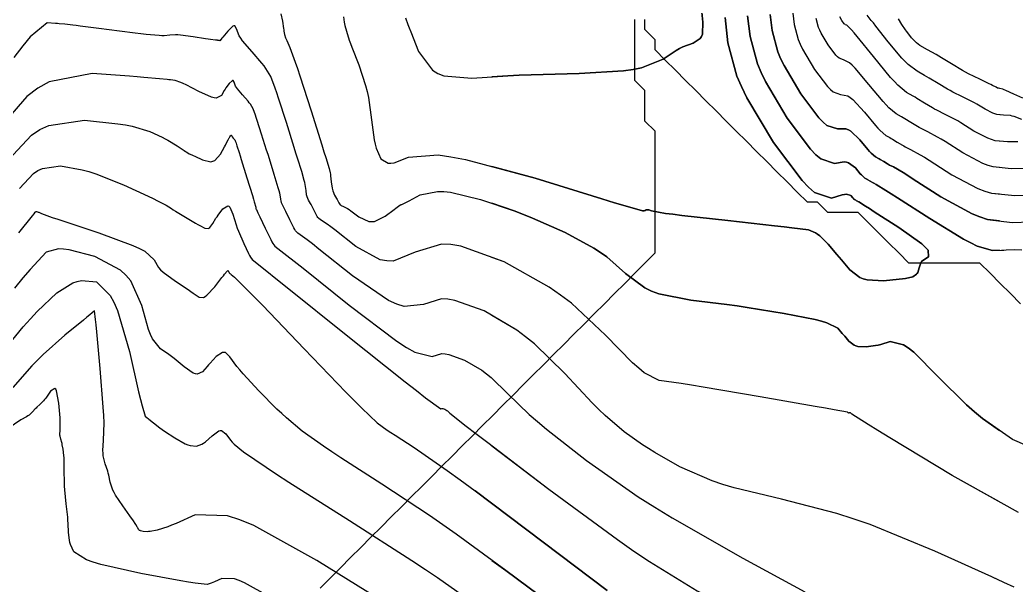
# Model space of a CAD drawing. Header units: metres. Extents: x 837475 to 838479, y 1189012 to 1191015.
# Drawn here: x 837778.4 to 837876.6, y 1190263.4 to 1190319 of the extents above; entities that cross this region are included whole.
import ezdxf

# ---------------------------------------------------------------- set-up
doc = ezdxf.new("R2010")
doc.units = ezdxf.units.M
doc.header["$LTSCALE"] = 0.3
for name, color, linetype in [('COTAS 10', 1, 'Continuous'), ('COTAS INT', 252, 'Continuous'), ('DRENAJE', 5, 'Continuous')]:
    doc.layers.add(name, color=color, linetype=linetype)

msp = doc.modelspace()

# ---------------------------------------------------------------- linework, layer by layer
at = {"layer": 'COTAS 10'}
for points, elevation in [([(837804.129, 1190319.615), (837804.309, 1190318.866), (837804.395, 1190318.164), (837804.416, 1190318.013), (837804.436, 1190317.881), (837804.497, 1190317.564), (837804.609, 1190317.251), (837804.661, 1190317.122), (837804.722, 1190316.974), (837805.016, 1190316.288), (837805.552, 1190314.84), (837805.765, 1190314.213), (837806.005, 1190313.487), (837807.108, 1190310.045), (837808.164, 1190306.69), (837808.375, 1190306.019), (837808.551, 1190305.459), (837808.893, 1190304.367), (837808.994, 1190303.944), (837809.017, 1190303.806), (837809.038, 1190303.659), (837809.098, 1190303.053), (837809.178, 1190302.448), (837809.213, 1190302.301), (837809.252, 1190302.164), (837809.437, 1190301.745), (837809.633, 1190301.411), (837809.68, 1190301.327), (837809.724, 1190301.247), (837809.854, 1190300.991), (837809.991, 1190300.794), (837810.038, 1190300.752), (837810.09, 1190300.716), (837810.312, 1190300.629), (837810.696, 1190300.44), (837810.85, 1190300.339), (837811.025, 1190300.217), (837811.83, 1190299.601), (837812.797, 1190299.154), (837813.075, 1190299.138), (837813.357, 1190299.169), (837814.41, 1190299.673), (837815.291, 1190300.332), (837815.464, 1190300.461), (837815.606, 1190300.568), (837815.864, 1190300.759), (837815.929, 1190300.796), (837815.949, 1190300.805), (837815.971, 1190300.814), (837816.057, 1190300.842), (837816.389, 1190300.999), (837816.565, 1190301.089), (837816.778, 1190301.198), (837817.85, 1190301.763), (837819.562, 1190302.119), (837820.177, 1190302.098), (837820.854, 1190302.025), (837823.81, 1190301.326), (837827.128, 1190300.196), (837828.033, 1190299.851), (837828.931, 1190299.492), (837832.126, 1190298.078), (837834.959, 1190296.541), (837835.629, 1190296.104), (837836.25, 1190295.662), (837838.078, 1190294.025), (837839.98, 1190292.607), (837840.647, 1190292.303), (837841.374, 1190292.039), (837844.509, 1190291.403), (837848.07, 1190290.97), (837849.067, 1190290.833), (837850.068, 1190290.688), (837853.723, 1190290.101), (837856.774, 1190289.491), (837857.394, 1190289.33), (837857.918, 1190289.174), (837858.999, 1190288.64), (837859.438, 1190288.134), (837859.557, 1190287.994), (837859.674, 1190287.855), (837860.085, 1190287.354), (837860.591, 1190286.967), (837860.767, 1190286.899), (837860.959, 1190286.848), (837861.783, 1190286.808), (837862.711, 1190286.934), (837862.968, 1190286.987), (837863.226, 1190287.049), (837864.159, 1190287.342), (837865.449, 1190287.024), (837865.931, 1190286.701), (837866.468, 1190286.276), (837868.86, 1190283.892), (837871.654, 1190281.088), (837872.444, 1190280.398), (837873.242, 1190279.746), (837874.923, 1190278.577)], 1660), ([(837874.923, 1190296.318), (837874.215, 1190296.282), (837872.709, 1190296.737), (837872.086, 1190297.041), (837871.373, 1190297.422), (837868.052, 1190299.442), (837864.865, 1190301.492), (837864.237, 1190301.893), (837863.719, 1190302.221), (837862.763, 1190302.803), (837862.529, 1190302.919), (837862.465, 1190302.953), (837862.401, 1190302.989), (837862.175, 1190303.125), (837861.961, 1190303.257), (837861.905, 1190303.29), (837861.851, 1190303.321), (837861.666, 1190303.422), (837861.415, 1190303.634), (837861.318, 1190303.735), (837861.21, 1190303.856), (837860.721, 1190304.446), (837860.062, 1190304.942), (837859.847, 1190305.003), (837859.616, 1190305.032), (837858.665, 1190304.859), (837857.315, 1190305.309), (837856.834, 1190305.73), (837856.306, 1190306.28), (837854.01, 1190309.334), (837851.866, 1190312.932), (837851.434, 1190313.824), (837851.072, 1190314.671), (837850.346, 1190317.356), (837850.113, 1190319.392)], 1660), ([(837850.113, 1190319.392), (837850.346, 1190317.356), (837851.072, 1190314.671), (837851.434, 1190313.824), (837851.866, 1190312.932), (837854.01, 1190309.334), (837856.306, 1190306.28), (837856.834, 1190305.73), (837857.315, 1190305.309), (837858.665, 1190304.859), (837859.616, 1190305.032), (837859.847, 1190305.003), (837860.062, 1190304.942), (837860.721, 1190304.446), (837861.21, 1190303.856), (837861.318, 1190303.735), (837861.415, 1190303.634), (837861.666, 1190303.422), (837861.851, 1190303.321), (837861.905, 1190303.29), (837861.961, 1190303.257), (837862.175, 1190303.125), (837862.401, 1190302.989), (837862.465, 1190302.953), (837862.529, 1190302.919), (837862.763, 1190302.803), (837863.719, 1190302.221), (837864.237, 1190301.893), (837864.865, 1190301.492), (837868.052, 1190299.442), (837871.373, 1190297.422), (837872.086, 1190297.041), (837872.709, 1190296.737), (837874.215, 1190296.282), (837875.109, 1190296.328), (837875.346, 1190296.339), (837875.579, 1190296.35), (837876.383, 1190296.386), (837877.107, 1190296.351)], 1660), ([(837877.119, 1190309.209), (837876.377, 1190309.488), (837876.18, 1190309.538), (837875.986, 1190309.576), (837875.316, 1190309.618), (837874.642, 1190309.689), (837874.447, 1190309.746), (837874.248, 1190309.819), (837873.495, 1190310.217), (837872.679, 1190310.709), (837872.44, 1190310.841), (837872.196, 1190310.971), (837871.265, 1190311.428), (837870.309, 1190311.9), (837870.048, 1190312.04), (837869.789, 1190312.184), (837868.868, 1190312.739), (837867.996, 1190313.278), (837867.768, 1190313.413), (837867.546, 1190313.541), (837866.794, 1190313.95), (837865.926, 1190314.616), (837865.632, 1190314.905), (837865.314, 1190315.24), (837863.969, 1190316.83), (837862.738, 1190318.385), (837862.493, 1190318.698), (837862.288, 1190318.96), (837861.893, 1190319.48)], 1670), ([(837874.923, 1190309.659), (837874.642, 1190309.689), (837874.447, 1190309.746), (837874.248, 1190309.819), (837873.495, 1190310.217), (837872.679, 1190310.709), (837872.44, 1190310.841), (837872.196, 1190310.971), (837871.265, 1190311.428), (837870.309, 1190311.9), (837870.048, 1190312.04), (837869.789, 1190312.184), (837868.868, 1190312.739), (837867.996, 1190313.278), (837867.768, 1190313.413), (837867.546, 1190313.541), (837866.794, 1190313.95), (837865.926, 1190314.616), (837865.632, 1190314.905), (837865.314, 1190315.24), (837863.969, 1190316.83), (837862.738, 1190318.385), (837862.493, 1190318.698), (837862.288, 1190318.96), (837861.893, 1190319.48)], 1670), ([(837879.319, 1190276.35), (837876.183, 1190277.701), (837873.242, 1190279.746), (837872.444, 1190280.398), (837871.654, 1190281.088), (837868.86, 1190283.892), (837866.468, 1190286.276), (837865.931, 1190286.701), (837865.449, 1190287.024), (837864.159, 1190287.342), (837863.226, 1190287.049), (837862.968, 1190286.987), (837862.711, 1190286.934), (837861.783, 1190286.808), (837860.959, 1190286.848), (837860.767, 1190286.899), (837860.591, 1190286.967), (837860.085, 1190287.354), (837859.674, 1190287.855), (837859.557, 1190287.994), (837859.438, 1190288.134), (837858.999, 1190288.64), (837857.918, 1190289.174), (837857.394, 1190289.33), (837856.774, 1190289.491), (837853.723, 1190290.101), (837850.068, 1190290.688), (837849.067, 1190290.833), (837848.07, 1190290.97), (837844.509, 1190291.403), (837841.374, 1190292.039), (837840.647, 1190292.303), (837839.98, 1190292.607), (837838.078, 1190294.025), (837836.25, 1190295.662), (837835.629, 1190296.104), (837834.959, 1190296.541), (837832.126, 1190298.078), (837828.931, 1190299.492), (837828.033, 1190299.851), (837827.128, 1190300.196), (837824.923, 1190300.947)], 1660), ([(837778.326, 1190298.043), (837779.666, 1190299.713), (837779.825, 1190299.904), (837779.858, 1190299.946), (837779.887, 1190299.982), (837779.953, 1190300.07), (837779.994, 1190300.113), (837780.006, 1190300.121), (837780.019, 1190300.127), (837780.071, 1190300.135), (837780.18, 1190300.102), (837780.229, 1190300.083), (837780.286, 1190300.06), (837780.561, 1190299.94), (837781.628, 1190299.557), (837782.185, 1190299.367), (837782.855, 1190299.142), (837786.218, 1190298.027), (837789.55, 1190296.802), (837790.199, 1190296.506), (837790.73, 1190296.23), (837791.664, 1190295.392), (837792.083, 1190294.633), (837792.29, 1190294.407), (837792.537, 1190294.174), (837793.757, 1190293.273), (837795.012, 1190292.455), (837795.281, 1190292.274), (837795.516, 1190292.112), (837796.08, 1190291.691), (837796.526, 1190291.671), (837796.685, 1190291.761), (837796.861, 1190291.894), (837797.626, 1190292.721), (837798.34, 1190293.625), (837798.484, 1190293.806), (837798.603, 1190293.956), (837798.837, 1190294.249), (837798.903, 1190294.316), (837798.917, 1190294.325), (837798.928, 1190294.329), (837798.953, 1190294.309), (837798.969, 1190294.258), (837798.974, 1190294.243), (837798.98, 1190294.228), (837799.004, 1190294.171), (837799.027, 1190294.124), (837799.031, 1190294.115), (837799.035, 1190294.107), (837799.043, 1190294.095), (837799.125, 1190294.031), (837799.175, 1190293.99), (837799.238, 1190293.94), (837799.567, 1190293.677), (837800.866, 1190292.397), (837801.541, 1190291.706), (837802.353, 1190290.869), (837806.423, 1190286.63), (837810.548, 1190282.35), (837811.394, 1190281.487), (837812.112, 1190280.764), (837813.637, 1190279.318), (837814.612, 1190278.622), (837814.983, 1190278.373), (837815.397, 1190278.098), (837817.259, 1190276.902), (837820.516, 1190274.647), (837821.81, 1190273.706), (837823.275, 1190272.627), (837829.982, 1190267.584), (837836.27, 1190262.807)], 1670), ([(837836.27, 1190262.807), (837829.982, 1190267.584), (837823.275, 1190272.627)], 1670)]:
    msp.add_lwpolyline(points, dxfattribs=dict(at, elevation=elevation))
at = {"layer": 'COTAS INT'}
for points, elevation in [([(837816.418, 1190319.196), (837816.651, 1190318.552), (837816.775, 1190318.227), (837816.926, 1190317.837), (837817.687, 1190315.897), (837819.061, 1190314.058), (837819.598, 1190313.733), (837820.202, 1190313.486), (837822.949, 1190313.259), (837826.508, 1190313.506), (837827.625, 1190313.56), (837828.799, 1190313.606), (837833.51, 1190313.72), (837837.87, 1190313.978), (837838.822, 1190314.115), (837839.663, 1190314.282), (837841.778, 1190315.122), (837843.078, 1190315.991), (837843.405, 1190316.175), (837843.719, 1190316.335), (837844.733, 1190316.709), (837845.443, 1190317.158), (837845.565, 1190317.365), (837845.654, 1190317.608), (837845.706, 1190318.787), (837845.555, 1190320.088)], 1656), ([(837845.555, 1190320.088), (837845.706, 1190318.787), (837845.654, 1190317.608), (837845.565, 1190317.365), (837845.443, 1190317.158), (837844.733, 1190316.709), (837843.719, 1190316.335), (837843.405, 1190316.175), (837843.078, 1190315.991), (837841.778, 1190315.122), (837839.663, 1190314.282), (837838.822, 1190314.115), (837837.87, 1190313.978), (837833.51, 1190313.72), (837828.799, 1190313.606), (837827.625, 1190313.56), (837826.508, 1190313.506), (837824.923, 1190313.396)], 1656), ([(837810.309, 1190319.3), (837810.388, 1190318.773), (837810.417, 1190318.621), (837810.45, 1190318.467), (837810.593, 1190317.888), (837810.88, 1190317.02), (837811.003, 1190316.682), (837811.144, 1190316.303), (837811.81, 1190314.582), (837812.484, 1190312.537), (837812.63, 1190311.953), (837812.758, 1190311.361), (837813.076, 1190309.157), (837813.338, 1190307.199), (837813.431, 1190306.761), (837813.533, 1190306.368), (837813.974, 1190305.329), (837814.697, 1190304.901), (837814.977, 1190304.895), (837815.291, 1190304.937), (837816.712, 1190305.494), (837819.625, 1190305.705), (837820.879, 1190305.529), (837822.328, 1190305.252), (837829.178, 1190303.404), (837835.741, 1190301.385), (837837.008, 1190301), (837838.038, 1190300.69), (837839.771, 1190300.201), (837839.933, 1190300.216), (837839.971, 1190300.224), (837840.007, 1190300.235), (837840.114, 1190300.288), (837840.251, 1190300.313), (837840.306, 1190300.305), (837840.368, 1190300.291), (837840.655, 1190300.189), (837842.011, 1190299.956), (837842.748, 1190299.859), (837843.641, 1190299.749), (837848.17, 1190299.236), (837852.762, 1190298.729), (837853.694, 1190298.623), (837854.48, 1190298.531), (837856.091, 1190298.322), (837856.787, 1190298.037), (837856.995, 1190297.897), (837857.21, 1190297.731), (837858.042, 1190296.909), (837858.9, 1190295.918), (837859.132, 1190295.644), (837859.361, 1190295.372), (837860.167, 1190294.392), (837861.156, 1190293.634), (837861.501, 1190293.501), (837861.877, 1190293.402), (837863.489, 1190293.323), (837865.035, 1190293.469), (837865.369, 1190293.511), (837865.662, 1190293.554), (837866.381, 1190293.716), (837866.751, 1190293.953), (837866.825, 1190294.043), (837866.885, 1190294.144), (837866.998, 1190294.596), (837867.158, 1190295.079), (837867.248, 1190295.199), (837867.359, 1190295.314), (837867.924, 1190295.677), (837867.898, 1190296.317), (837867.636, 1190296.605), (837867.263, 1190296.941), (837864.996, 1190298.558), (837862.574, 1190300.12), (837862.104, 1190300.421), (837861.721, 1190300.666), (837861.063, 1190301.078), (837860.973, 1190301.123), (837860.923, 1190301.149), (837860.837, 1190301.202), (837860.754, 1190301.253), (837860.712, 1190301.277), (837860.641, 1190301.316), (837860.544, 1190301.398), (837860.507, 1190301.437), (837860.465, 1190301.483), (837860.277, 1190301.71), (837859.852, 1190301.837), (837859.661, 1190301.82), (837859.437, 1190301.781), (837858.365, 1190301.453), (837856.711, 1190302.004), (837856.121, 1190302.52), (837855.475, 1190303.193), (837852.662, 1190306.934), (837850.036, 1190311.341), (837849.507, 1190312.435), (837849.063, 1190313.472), (837848.174, 1190316.761), (837847.889, 1190319.255)], 1658), ([(837847.889, 1190319.255), (837848.174, 1190316.761), (837849.063, 1190313.472), (837849.507, 1190312.435), (837850.036, 1190311.341), (837852.662, 1190306.934), (837855.475, 1190303.193), (837856.121, 1190302.52), (837856.711, 1190302.004), (837858.365, 1190301.453), (837859.437, 1190301.781), (837859.661, 1190301.82), (837859.852, 1190301.837), (837860.277, 1190301.71), (837860.465, 1190301.483), (837860.507, 1190301.437), (837860.544, 1190301.398), (837860.641, 1190301.316), (837860.712, 1190301.277), (837860.754, 1190301.253), (837860.837, 1190301.202), (837860.923, 1190301.149), (837860.973, 1190301.123), (837861.063, 1190301.078), (837861.721, 1190300.666), (837862.104, 1190300.421), (837862.574, 1190300.12), (837864.996, 1190298.558), (837867.263, 1190296.941), (837867.636, 1190296.605), (837867.898, 1190296.317), (837867.924, 1190295.677), (837867.359, 1190295.314), (837867.248, 1190295.199), (837867.158, 1190295.079), (837866.998, 1190294.596), (837866.885, 1190294.144), (837866.825, 1190294.043), (837866.751, 1190293.953), (837866.381, 1190293.716), (837865.662, 1190293.554), (837865.369, 1190293.511), (837865.035, 1190293.469), (837863.489, 1190293.323), (837861.877, 1190293.402), (837861.501, 1190293.501), (837861.156, 1190293.634), (837860.167, 1190294.392), (837859.361, 1190295.372), (837859.132, 1190295.644), (837858.9, 1190295.918), (837858.042, 1190296.909), (837857.21, 1190297.731), (837856.995, 1190297.897), (837856.787, 1190298.037), (837856.091, 1190298.322), (837854.48, 1190298.531), (837853.694, 1190298.623), (837852.762, 1190298.729), (837848.17, 1190299.236), (837843.641, 1190299.749), (837842.748, 1190299.859), (837842.011, 1190299.956), (837840.655, 1190300.189), (837840.368, 1190300.291), (837840.306, 1190300.305), (837840.251, 1190300.313), (837840.114, 1190300.288), (837840.007, 1190300.235), (837839.971, 1190300.224), (837839.933, 1190300.216), (837839.771, 1190300.201), (837838.038, 1190300.69), (837837.008, 1190301), (837835.741, 1190301.385), (837829.178, 1190303.404), (837824.923, 1190304.552)], 1658), ([(837852.337, 1190319.529), (837852.518, 1190317.951), (837853.08, 1190315.87), (837853.361, 1190315.213), (837853.696, 1190314.522), (837855.358, 1190311.733), (837857.137, 1190309.366), (837857.546, 1190308.94), (837857.919, 1190308.614), (837858.965, 1190308.265), (837859.796, 1190308.282), (837860.033, 1190308.186), (837860.273, 1190308.047), (837861.165, 1190307.181), (837861.955, 1190306.228), (837862.13, 1190306.034), (837862.286, 1190305.87), (837862.692, 1190305.528), (837862.99, 1190305.365), (837863.078, 1190305.314), (837863.168, 1190305.261), (837863.514, 1190305.047), (837863.879, 1190304.828), (837863.981, 1190304.77), (837864.085, 1190304.715), (837864.464, 1190304.528), (837865.414, 1190303.971), (837865.878, 1190303.683), (837866.428, 1190303.336), (837869.14, 1190301.597), (837872.211, 1190299.915), (837872.987, 1190299.605), (837873.732, 1190299.361), (837876.153, 1190299.04), (837877.966, 1190299.135)], 1662), ([(837874.923, 1190299.203), (837873.732, 1190299.361), (837872.987, 1190299.605), (837872.211, 1190299.915), (837869.14, 1190301.597), (837866.428, 1190303.336), (837865.878, 1190303.683), (837865.414, 1190303.971), (837864.464, 1190304.528), (837864.085, 1190304.715), (837863.981, 1190304.77), (837863.879, 1190304.828), (837863.514, 1190305.047), (837863.168, 1190305.261), (837863.078, 1190305.314), (837862.99, 1190305.365), (837862.692, 1190305.528), (837862.286, 1190305.87), (837862.13, 1190306.034), (837861.955, 1190306.228), (837861.165, 1190307.181), (837860.273, 1190308.047), (837860.033, 1190308.186), (837859.796, 1190308.282), (837858.965, 1190308.265), (837857.919, 1190308.614), (837857.546, 1190308.94), (837857.137, 1190309.366), (837855.358, 1190311.733), (837853.696, 1190314.522), (837853.361, 1190315.213), (837853.08, 1190315.87), (837852.518, 1190317.951), (837852.337, 1190319.529)], 1662), ([(837854.562, 1190319.665), (837854.69, 1190318.546), (837855.089, 1190317.069), (837855.288, 1190316.603), (837855.526, 1190316.112), (837856.705, 1190314.133), (837857.968, 1190312.453), (837858.258, 1190312.151), (837858.523, 1190311.919), (837859.266, 1190311.672), (837859.975, 1190311.532), (837860.219, 1190311.369), (837860.483, 1190311.152), (837861.609, 1190309.917), (837862.699, 1190308.601), (837862.941, 1190308.333), (837863.157, 1190308.106), (837863.718, 1190307.633), (837864.129, 1190307.409), (837864.251, 1190307.339), (837864.375, 1190307.265), (837864.852, 1190306.97), (837865.356, 1190306.667), (837865.498, 1190306.588), (837865.641, 1190306.511), (837866.164, 1190306.253), (837867.109, 1190305.721), (837867.518, 1190305.472), (837867.991, 1190305.179), (837870.229, 1190303.752), (837872.796, 1190302.395), (837873.476, 1190302.146), (837874.142, 1190301.953), (837876.438, 1190301.711), (837878.243, 1190301.791)], 1664), ([(837854.562, 1190319.665), (837854.69, 1190318.546), (837855.089, 1190317.069), (837855.288, 1190316.603), (837855.526, 1190316.112), (837856.705, 1190314.133), (837857.968, 1190312.453), (837858.258, 1190312.151), (837858.523, 1190311.919), (837859.266, 1190311.672), (837859.975, 1190311.532), (837860.219, 1190311.369), (837860.483, 1190311.152), (837861.609, 1190309.917), (837862.699, 1190308.601), (837862.941, 1190308.333), (837863.157, 1190308.106), (837863.718, 1190307.633), (837864.129, 1190307.409), (837864.251, 1190307.339), (837864.375, 1190307.265), (837864.852, 1190306.97), (837865.356, 1190306.667), (837865.498, 1190306.588), (837865.641, 1190306.511), (837866.164, 1190306.253), (837867.109, 1190305.721), (837867.518, 1190305.472), (837867.991, 1190305.179), (837870.229, 1190303.752), (837872.796, 1190302.395), (837873.476, 1190302.146), (837874.142, 1190301.953), (837874.923, 1190301.871)], 1664), ([(837874.923, 1190304.467), (837874.309, 1190304.532), (837873.799, 1190304.68), (837873.28, 1190304.87), (837871.318, 1190305.907), (837869.554, 1190307.022), (837869.159, 1190307.262), (837868.805, 1190307.471), (837867.864, 1190307.978), (837867.197, 1190308.307), (837867.015, 1190308.405), (837866.834, 1190308.506), (837866.191, 1190308.893), (837865.582, 1190309.27), (837865.423, 1190309.364), (837865.268, 1190309.453), (837864.743, 1190309.739), (837864.027, 1190310.342), (837863.752, 1190310.631), (837863.444, 1190310.974), (837862.053, 1190312.653), (837860.694, 1190314.257), (837860.405, 1190314.552), (837860.154, 1190314.783), (837859.566, 1190315.078), (837859.127, 1190315.224), (837858.971, 1190315.361), (837858.799, 1190315.54), (837858.053, 1190316.533), (837857.356, 1190317.702), (837857.215, 1190317.992), (837857.098, 1190318.268), (837856.862, 1190319.14)], 1666), ([(837877.49, 1190304.386), (837876.064, 1190304.347), (837874.309, 1190304.532), (837873.799, 1190304.68), (837873.28, 1190304.87), (837871.318, 1190305.907), (837869.554, 1190307.022), (837869.159, 1190307.262), (837868.805, 1190307.471), (837867.864, 1190307.978), (837867.197, 1190308.307), (837867.015, 1190308.405), (837866.834, 1190308.506), (837866.191, 1190308.893), (837865.582, 1190309.27), (837865.423, 1190309.364), (837865.268, 1190309.453), (837864.743, 1190309.739), (837864.027, 1190310.342), (837863.752, 1190310.631), (837863.444, 1190310.974), (837862.053, 1190312.653), (837860.694, 1190314.257), (837860.405, 1190314.552), (837860.154, 1190314.783), (837859.566, 1190315.078), (837859.127, 1190315.224), (837858.971, 1190315.361), (837858.799, 1190315.54), (837858.053, 1190316.533), (837857.356, 1190317.702), (837857.215, 1190317.992), (837857.098, 1190318.268), (837856.862, 1190319.14)], 1666), ([(837874.923, 1190307.063), (837874.476, 1190307.11), (837874.123, 1190307.213), (837873.764, 1190307.344), (837872.406, 1190308.062), (837871.116, 1190308.865), (837870.8, 1190309.051), (837870.5, 1190309.221), (837869.565, 1190309.703), (837868.753, 1190310.103), (837868.531, 1190310.222), (837868.311, 1190310.345), (837867.529, 1190310.816), (837866.789, 1190311.274), (837866.596, 1190311.388), (837866.407, 1190311.497), (837865.769, 1190311.845), (837864.898, 1190312.578), (837864.564, 1190312.93), (837864.189, 1190313.346), (837862.497, 1190315.389), (837860.904, 1190317.362), (837860.591, 1190317.735), (837860.333, 1190318.033), (837859.866, 1190318.484), (837859.731, 1190318.529), (837859.683, 1190318.571), (837859.63, 1190318.626), (837859.4, 1190318.932), (837859.186, 1190319.292)], 1668), ([(837876.738, 1190306.981), (837875.69, 1190306.982), (837874.476, 1190307.11), (837874.123, 1190307.213), (837873.764, 1190307.344), (837872.406, 1190308.062), (837871.116, 1190308.865), (837870.8, 1190309.051), (837870.5, 1190309.221), (837869.565, 1190309.703), (837868.753, 1190310.103), (837868.531, 1190310.222), (837868.311, 1190310.345), (837867.529, 1190310.816), (837866.789, 1190311.274), (837866.596, 1190311.388), (837866.407, 1190311.497), (837865.769, 1190311.845), (837864.898, 1190312.578), (837864.564, 1190312.93), (837864.189, 1190313.346), (837862.497, 1190315.389), (837860.904, 1190317.362), (837860.591, 1190317.735), (837860.333, 1190318.033), (837859.866, 1190318.484), (837859.731, 1190318.529), (837859.683, 1190318.571), (837859.63, 1190318.626), (837859.4, 1190318.932), (837859.186, 1190319.292)], 1668), ([(837874.923, 1190312.256), (837874.809, 1190312.268), (837874.771, 1190312.279), (837874.731, 1190312.294), (837874.583, 1190312.372), (837874.242, 1190312.552), (837874.081, 1190312.63), (837873.891, 1190312.721), (837872.966, 1190313.153), (837871.865, 1190313.696), (837871.565, 1190313.857), (837871.267, 1190314.023), (837870.206, 1190314.661), (837869.203, 1190315.282), (837868.941, 1190315.437), (837868.686, 1190315.585), (837867.82, 1190316.056), (837867.081, 1190316.494), (837866.906, 1190316.621), (837866.744, 1190316.75), (837866.264, 1190317.234), (837865.875, 1190317.739), (837865.77, 1190317.88), (837865.667, 1190318.023), (837865.302, 1190318.542), (837864.972, 1190319.119)], 1672), ([(837877.207, 1190311.293), (837876.344, 1190311.688), (837875.538, 1190312.049), (837875.374, 1190312.117), (837875.234, 1190312.172), (837874.942, 1190312.254), (837874.809, 1190312.268), (837874.771, 1190312.279), (837874.731, 1190312.294), (837874.583, 1190312.372), (837874.242, 1190312.552), (837874.081, 1190312.63), (837873.891, 1190312.721), (837872.966, 1190313.153), (837871.865, 1190313.696), (837871.565, 1190313.857), (837871.267, 1190314.023), (837870.206, 1190314.661), (837869.203, 1190315.282), (837868.941, 1190315.437), (837868.686, 1190315.585), (837867.82, 1190316.056), (837867.081, 1190316.494), (837866.906, 1190316.621), (837866.744, 1190316.75), (837866.264, 1190317.234), (837865.875, 1190317.739), (837865.77, 1190317.88), (837865.667, 1190318.023), (837865.302, 1190318.542), (837864.972, 1190319.119)], 1672), ([(837874.923, 1190271.536), (837870.266, 1190274.135), (837864.113, 1190277.855), (837862.928, 1190278.576), (837861.969, 1190279.163), (837860.382, 1190280.168), (837860.279, 1190280.27), (837860.255, 1190280.289), (837860.235, 1190280.302), (837860.179, 1190280.316), (837860.139, 1190280.304), (837860.128, 1190280.301), (837860.117, 1190280.299), (837860.077, 1190280.293), (837860.041, 1190280.295), (837860.033, 1190280.297), (837860.025, 1190280.3), (837860.004, 1190280.317), (837859.986, 1190280.338), (837859.976, 1190280.35), (837859.957, 1190280.372), (837858.626, 1190280.617), (837857.794, 1190280.763), (837856.761, 1190280.944), (837851.355, 1190281.88), (837845.739, 1190282.836), (837844.574, 1190283.029), (837843.578, 1190283.19), (837841.389, 1190283.512), (837839.92, 1190284.265), (837839.379, 1190284.699), (837838.779, 1190285.23), (837836.127, 1190287.958), (837832.748, 1190291.112), (837831.69, 1190291.91), (837830.58, 1190292.677), (837826.127, 1190295.176), (837821.863, 1190296.713), (837820.871, 1190296.872), (837819.961, 1190296.917), (837817.357, 1190296.117), (837815.201, 1190295.263), (837814.574, 1190295.273), (837813.934, 1190295.39), (837811.513, 1190296.703), (837809.459, 1190298.328), (837809.049, 1190298.641), (837808.709, 1190298.896), (837808.058, 1190299.323), (837807.841, 1190299.475), (837807.775, 1190299.557), (837807.706, 1190299.656), (837807.435, 1190300.155), (837807.173, 1190300.698), (837807.109, 1190300.824), (837807.049, 1190300.94), (837806.865, 1190301.269), (837806.731, 1190301.574), (837806.702, 1190301.674), (837806.677, 1190301.781), (837806.619, 1190302.221), (837806.533, 1190302.798), (837806.491, 1190302.991), (837806.441, 1190303.198), (837806.194, 1190304.066), (837805.779, 1190305.392), (837805.624, 1190305.888), (837805.451, 1190306.44), (837804.677, 1190308.9), (837803.901, 1190311.311), (837803.726, 1190311.832), (837803.569, 1190312.29), (837803.145, 1190313.414), (837802.673, 1190314.221), (837802.485, 1190314.48), (837802.273, 1190314.753), (837801.3, 1190315.865), (837800.375, 1190316.947), (837800.193, 1190317.202), (837800.043, 1190317.438), (837799.768, 1190318.127), (837799.597, 1190318.434), (837799.513, 1190318.43), (837799.412, 1190318.386), (837798.912, 1190317.905), (837798.425, 1190317.311), (837798.331, 1190317.197), (837798.256, 1190317.104), (837798.133, 1190316.952), (837798.123, 1190316.947), (837798.119, 1190316.947), (837798.114, 1190316.949), (837798.089, 1190316.96), (837798.062, 1190316.973), (837798.055, 1190316.976), (837798.049, 1190316.978), (837798.027, 1190316.983), (837797.963, 1190316.987), (837797.929, 1190316.989), (837797.889, 1190316.992), (837797.687, 1190317.003), (837797.203, 1190317.061), (837796.986, 1190317.093), (837796.731, 1190317.132), (837795.509, 1190317.33), (837794.268, 1190317.504), (837794.002, 1190317.527), (837793.769, 1190317.539), (837793.209, 1190317.495), (837792.643, 1190317.436), (837792.407, 1190317.44), (837792.136, 1190317.452), (837790.873, 1190317.568), (837789.253, 1190317.763), (837788.758, 1190317.824), (837788.242, 1190317.889), (837786.211, 1190318.153), (837784.38, 1190318.393), (837783.99, 1190318.443), (837783.651, 1190318.486), (837782.852, 1190318.581), (837782.304, 1190318.632), (837782.124, 1190318.648), (837781.93, 1190318.664), (837781.128, 1190318.726), (837779.457, 1190317.337), (837778.715, 1190316.438), (837777.853, 1190315.315)], 1662), ([(837874.923, 1190263.808), (837874.179, 1190264.154), (837868.565, 1190266.696), (837862.164, 1190269.305), (837860.5, 1190269.89), (837858.884, 1190270.417), (837853.437, 1190271.824), (837848.776, 1190272.932), (837847.655, 1190273.269), (837846.607, 1190273.621), (837843.437, 1190275), (837840.956, 1190276.42), (837840.344, 1190276.796), (837839.765, 1190277.165), (837837.941, 1190278.437), (837836.066, 1190280.062), (837835.455, 1190280.653), (837834.803, 1190281.306), (837832.116, 1190284.176), (837829.105, 1190287.111), (837828.249, 1190287.805), (837827.383, 1190288.448), (837824.176, 1190290.343), (837821.27, 1190291.39), (837820.594, 1190291.499), (837819.973, 1190291.529), (837818.199, 1190290.984), (837816.267, 1190290.774), (837815.547, 1190291.015), (837814.748, 1190291.385), (837811.197, 1190293.805), (837807.892, 1190296.438), (837807.248, 1190296.943), (837806.723, 1190297.351), (837805.804, 1190298.016), (837805.592, 1190298.235), (837805.511, 1190298.362), (837805.421, 1190298.518), (837805.016, 1190299.32), (837804.622, 1190300.149), (837804.538, 1190300.321), (837804.465, 1190300.469), (837804.294, 1190300.794), (837804.21, 1190300.985), (837804.192, 1190301.047), (837804.177, 1190301.114), (837804.14, 1190301.389), (837804.028, 1190301.937), (837803.965, 1190302.176), (837803.888, 1190302.453), (837803.494, 1190303.765), (837803.008, 1190305.325), (837802.873, 1190305.758), (837802.738, 1190306.19), (837802.246, 1190307.755), (837801.816, 1190309.092), (837801.719, 1190309.381), (837801.632, 1190309.635), (837801.397, 1190310.258), (837801.135, 1190310.706), (837801.031, 1190310.849), (837800.913, 1190311.001), (837800.374, 1190311.618), (837799.861, 1190312.218), (837799.76, 1190312.359), (837799.677, 1190312.49), (837799.524, 1190312.872), (837799.429, 1190313.043), (837799.382, 1190313.04), (837799.326, 1190313.016), (837799.049, 1190312.749), (837798.728, 1190312.318), (837798.643, 1190312.191), (837798.561, 1190312.061), (837798.283, 1190311.56), (837797.78, 1190311.301), (837797.556, 1190311.322), (837797.297, 1190311.384), (837796.054, 1190311.944), (837794.795, 1190312.614), (837794.525, 1190312.745), (837794.288, 1190312.853), (837793.718, 1190313.045), (837793.271, 1190313.093), (837793.113, 1190313.11), (837792.94, 1190313.128), (837792.189, 1190313.206), (837790.656, 1190313.34), (837789.989, 1190313.393), (837789.217, 1190313.453), (837785.553, 1190313.73), (837781.333, 1190312.906), (837780.21, 1190312.272), (837779.107, 1190311.462), (837775.288, 1190307.071)], 1664), ([(837776.843, 1190304.737), (837779.569, 1190307.666), (837780.414, 1190308.201), (837781.298, 1190308.616), (837784.813, 1190309.118), (837788.093, 1190308.78), (837788.828, 1190308.666), (837789.488, 1190308.544), (837791.247, 1190308.027), (837792.431, 1190307.459), (837792.729, 1190307.303), (837793.013, 1190307.148), (837793.929, 1190306.594), (837794.616, 1190306.142), (837794.756, 1190306.052), (837794.873, 1190305.976), (837795.115, 1190305.827), (837795.374, 1190305.702), (837795.503, 1190305.642), (837795.656, 1190305.57), (837796.413, 1190305.216), (837797.244, 1190305.042), (837797.443, 1190305.083), (837797.629, 1190305.163), (837798.189, 1190305.775), (837798.593, 1190306.518), (837798.68, 1190306.68), (837798.757, 1190306.823), (837798.947, 1190307.185), (837799.058, 1190307.393), (837799.085, 1190307.44), (837799.11, 1190307.482), (837799.186, 1190307.593), (837799.241, 1190307.646), (837799.252, 1190307.65), (837799.261, 1190307.651), (837799.28, 1190307.617), (837799.31, 1190307.542), (837799.326, 1190307.517), (837799.346, 1190307.489), (837799.447, 1190307.371), (837799.553, 1190307.249), (837799.576, 1190307.219), (837799.597, 1190307.191), (837799.648, 1190307.103), (837799.695, 1190306.98), (837799.712, 1190306.93), (837799.731, 1190306.874), (837799.816, 1190306.61), (837800.025, 1190305.941), (837800.122, 1190305.627), (837800.237, 1190305.258), (837800.795, 1190303.465), (837801.335, 1190301.707), (837801.439, 1190301.362), (837801.523, 1190301.077), (837801.661, 1190300.557), (837801.676, 1190300.447), (837801.682, 1190300.42), (837801.689, 1190300.395), (837801.723, 1190300.319), (837801.881, 1190299.998), (837801.967, 1190299.818), (837802.071, 1190299.6), (837802.597, 1190298.485), (837803.136, 1190297.379), (837803.248, 1190297.166), (837803.343, 1190296.994), (837803.55, 1190296.709), (837804.736, 1190295.807), (837805.447, 1190295.245), (837806.325, 1190294.549), (837810.88, 1190290.907), (837815.562, 1190287.38), (837816.521, 1190286.756), (837817.332, 1190286.284), (837819.04, 1190285.852), (837819.986, 1190286.142), (837820.316, 1190286.126), (837820.676, 1190286.068), (837822.224, 1190285.51), (837823.933, 1190284.5), (837824.394, 1190284.158), (837824.85, 1190283.788), (837826.454, 1190282.224), (837828.602, 1190280.152), (837829.401, 1190279.461), (837830.288, 1190278.72), (837834.23, 1190275.62), (837839.34, 1190272.056), (837840.965, 1190271.022), (837842.68, 1190269.968), (837849.628, 1190265.991), (837855.75, 1190262.674)], 1666), ([(837778.398, 1190302.404), (837779.781, 1190303.89), (837780.21, 1190304.161), (837780.658, 1190304.372), (837782.442, 1190304.626), (837784.556, 1190304.252), (837785.212, 1190304.066), (837785.9, 1190303.844), (837788.639, 1190302.748), (837791.073, 1190301.633), (837791.568, 1190301.401), (837791.985, 1190301.201), (837792.844, 1190300.753), (837793.351, 1190300.431), (837793.547, 1190300.31), (837793.765, 1190300.176), (837794.753, 1190299.576), (837795.738, 1190298.992), (837795.955, 1190298.867), (837796.147, 1190298.758), (837796.641, 1190298.498), (837796.965, 1190298.471), (837797.051, 1190298.509), (837797.135, 1190298.568), (837797.423, 1190298.944), (837797.747, 1190299.472), (837797.853, 1190299.627), (837797.967, 1190299.785), (837798.437, 1190300.387), (837798.903, 1190300.689), (837799.014, 1190300.659), (837799.117, 1190300.579), (837799.421, 1190299.879), (837799.739, 1190298.814), (837799.849, 1190298.504), (837799.97, 1190298.188), (837800.487, 1190296.994), (837800.965, 1190295.998), (837801.061, 1190295.807), (837801.141, 1190295.653), (837801.297, 1190295.402), (837802.749, 1190294.262), (837803.646, 1190293.547), (837804.758, 1190292.659), (837810.563, 1190288.009), (837816.376, 1190283.375), (837817.494, 1190282.497), (837818.397, 1190281.794), (837819.882, 1190280.719), (837819.998, 1190280.754), (837820.039, 1190280.752), (837820.083, 1190280.745), (837820.273, 1190280.677), (837820.483, 1190280.553), (837820.54, 1190280.511), (837820.596, 1190280.465), (837820.793, 1190280.273), (837822.401, 1190278.998), (837823.348, 1190278.269), (837824.511, 1190277.378), (837830.519, 1190272.803), (837837.279, 1190267.84), (837838.915, 1190266.704), (837840.45, 1190265.672), (837845.142, 1190262.803)], 1668), ([(837830.629, 1190261.584), (837826.285, 1190264.775), (837821.417, 1190268.358), (837820.089, 1190269.294), (837818.769, 1190270.206), (837814.071, 1190273.3), (837810.045, 1190275.887), (837809.148, 1190276.481), (837808.346, 1190277.02), (837806.239, 1190278.524), (837804.68, 1190279.832), (837804.223, 1190280.248), (837803.756, 1190280.687), (837801.98, 1190282.466), (837800.419, 1190284.155), (837800.087, 1190284.537), (837799.799, 1190284.881), (837799.121, 1190285.816), (837798.675, 1190286.243), (837798.533, 1190286.266), (837798.384, 1190286.249), (837797.777, 1190285.847), (837797.17, 1190285.211), (837797.02, 1190285.047), (837796.878, 1190284.887), (837796.431, 1190284.354), (837795.911, 1190284.124), (837795.722, 1190284.156), (837795.515, 1190284.231), (837794.607, 1190284.845), (837793.62, 1190285.657), (837793.363, 1190285.855), (837793.113, 1190286.043), (837792.27, 1190286.627), (837791.504, 1190287.587), (837791.303, 1190288.013), (837791.107, 1190288.507), (837790.439, 1190290.868), (837789.345, 1190293.321), (837788.88, 1190293.873), (837788.346, 1190294.371), (837785.831, 1190295.708), (837783.285, 1190296.368), (837782.731, 1190296.438), (837782.242, 1190296.46), (837781.018, 1190296.132), (837779.44, 1190294.44), (837778.727, 1190293.601), (837777.894, 1190292.601)], 1672), ([(837876.79, 1190270.494), (837870.266, 1190274.135), (837864.113, 1190277.855), (837862.928, 1190278.576), (837861.969, 1190279.163), (837860.382, 1190280.168), (837860.279, 1190280.27), (837860.255, 1190280.289), (837860.235, 1190280.302), (837860.179, 1190280.316), (837860.139, 1190280.304), (837860.128, 1190280.301), (837860.117, 1190280.299), (837860.077, 1190280.293), (837860.041, 1190280.295), (837860.033, 1190280.297), (837860.025, 1190280.3), (837860.004, 1190280.317), (837859.986, 1190280.338), (837859.976, 1190280.35), (837859.957, 1190280.372), (837858.626, 1190280.617), (837857.794, 1190280.763), (837856.761, 1190280.944), (837851.355, 1190281.88), (837845.739, 1190282.836), (837844.574, 1190283.029), (837843.578, 1190283.19), (837841.389, 1190283.512), (837839.92, 1190284.265), (837839.379, 1190284.699), (837838.779, 1190285.23), (837836.127, 1190287.958), (837832.748, 1190291.112), (837831.69, 1190291.91), (837830.58, 1190292.677), (837826.127, 1190295.176), (837824.923, 1190295.61)], 1662), ([(837775.82, 1190285.236), (837778.77, 1190288.79), (837779.472, 1190289.581), (837780.125, 1190290.288), (837782.068, 1190292.145), (837783.652, 1190293.107), (837784.077, 1190293.25), (837784.497, 1190293.339), (837785.965, 1190293.217), (837787.335, 1190291.876), (837787.692, 1190291.198), (837788.039, 1190290.386), (837789.214, 1190286.345), (837790.132, 1190282.381), (837790.317, 1190281.618), (837790.472, 1190281.001), (837790.783, 1190279.98), (837790.976, 1190279.835), (837791.056, 1190279.77), (837791.148, 1190279.694), (837791.58, 1190279.329), (837792.215, 1190278.835), (837792.436, 1190278.678), (837792.676, 1190278.511), (837793.703, 1190277.838), (837794.729, 1190277.267), (837794.969, 1190277.166), (837795.189, 1190277.09), (837795.821, 1190277.02), (837796.368, 1190277.235), (837796.533, 1190277.338), (837796.705, 1190277.461), (837797.378, 1190278.061), (837798.016, 1190278.53), (837798.166, 1190278.57), (837798.305, 1190278.57), (837798.71, 1190278.246), (837799.177, 1190277.624), (837799.355, 1190277.436), (837799.554, 1190277.241), (837800.448, 1190276.484), (837802.676, 1190274.957), (837803.716, 1190274.277), (837804.939, 1190273.485), (837810.883, 1190269.697), (837817.022, 1190265.765), (837818.368, 1190264.882), (837819.56, 1190264.089), (837822.588, 1190261.966)], 1674), ([(837813.667, 1190262.074), (837807.696, 1190265.774), (837801.473, 1190269.214), (837800.098, 1190269.784), (837798.874, 1190270.188), (837795.712, 1190270.266), (837793.81, 1190269.425), (837793.38, 1190269.25), (837792.992, 1190269.1), (837791.941, 1190268.767), (837791.259, 1190268.641), (837791.104, 1190268.622), (837790.963, 1190268.61), (837790.576, 1190268.622), (837790.328, 1190268.69), (837790.276, 1190268.713), (837790.23, 1190268.738), (837790.123, 1190268.841), (837790.042, 1190268.987), (837790.013, 1190269.038), (837789.98, 1190269.093), (837789.838, 1190269.332), (837789.544, 1190269.773), (837789.416, 1190269.957), (837789.267, 1190270.166), (837788.561, 1190271.145), (837787.864, 1190272.203), (837787.721, 1190272.463), (837787.599, 1190272.709), (837787.34, 1190273.479), (837787.191, 1190274.168), (837787.139, 1190274.363), (837787.083, 1190274.56), (837786.839, 1190275.287), (837786.649, 1190276.09), (837786.626, 1190276.336), (837786.615, 1190276.591), (837786.683, 1190277.596), (837786.724, 1190279.334), (837786.697, 1190280.052), (837786.652, 1190280.872), (837786.352, 1190284.686), (837786.015, 1190288.282), (837785.948, 1190288.963), (837785.893, 1190289.509), (837785.786, 1190290.346), (837785.32, 1190289.95), (837785.037, 1190289.717), (837784.688, 1190289.432), (837782.872, 1190287.959), (837780.718, 1190286.063), (837780.156, 1190285.511), (837779.608, 1190284.948), (837777.751, 1190282.817)], 1676), ([(837876.348, 1190263.136), (837875.348, 1190263.61), (837874.179, 1190264.154), (837868.565, 1190266.696), (837862.164, 1190269.305), (837860.5, 1190269.89), (837858.884, 1190270.417), (837853.437, 1190271.824), (837848.776, 1190272.932), (837847.655, 1190273.269), (837846.607, 1190273.621), (837843.437, 1190275), (837840.956, 1190276.42), (837840.344, 1190276.796), (837839.765, 1190277.165), (837837.941, 1190278.437), (837836.066, 1190280.062), (837835.455, 1190280.653), (837834.803, 1190281.306), (837832.116, 1190284.176), (837829.105, 1190287.111), (837828.249, 1190287.805), (837827.383, 1190288.448), (837824.923, 1190289.901)], 1664), ([(837824.923, 1190283.716), (837826.454, 1190282.224), (837828.602, 1190280.152), (837829.401, 1190279.461), (837830.288, 1190278.72), (837834.23, 1190275.62), (837839.34, 1190272.056), (837840.965, 1190271.022), (837842.68, 1190269.968), (837849.628, 1190265.991), (837855.75, 1190262.674)], 1666), ([(837802.989, 1190262.243), (837800.572, 1190263.579), (837800.038, 1190263.8), (837799.563, 1190263.957), (837798.335, 1190263.987), (837797.596, 1190263.661), (837797.429, 1190263.593), (837797.278, 1190263.534), (837796.87, 1190263.405), (837795.688, 1190263.533), (837795.049, 1190263.637), (837794.276, 1190263.77), (837790.357, 1190264.501), (837786.421, 1190265.387), (837785.637, 1190265.619), (837784.985, 1190265.845), (837783.732, 1190266.613), (837783.418, 1190267.349), (837783.358, 1190267.556), (837783.309, 1190267.763), (837783.229, 1190268.52), (837783.191, 1190269.417), (837783.169, 1190269.713), (837783.141, 1190270.029), (837782.998, 1190271.342), (837782.859, 1190272.728), (837782.834, 1190273.091), (837782.815, 1190273.444), (837782.792, 1190274.643), (837782.787, 1190275.656), (837782.779, 1190275.891), (837782.768, 1190276.107), (837782.701, 1190276.727), (837782.612, 1190277.178), (837782.586, 1190277.288), (837782.56, 1190277.392), (837782.46, 1190277.712), (837782.388, 1190278.015), (837782.379, 1190278.108), (837782.375, 1190278.204), (837782.401, 1190278.583), (837782.416, 1190279.238), (837782.406, 1190279.509), (837782.389, 1190279.818), (837782.276, 1190281.256), (837782.054, 1190282.464), (837781.97, 1190282.629), (837781.875, 1190282.72), (837781.446, 1190282.435), (837780.985, 1190281.768), (837780.87, 1190281.619), (837780.76, 1190281.484), (837780.407, 1190281.127), (837780.102, 1190280.859), (837780.022, 1190280.781), (837779.944, 1190280.701), (837779.681, 1190280.399), (837779.352, 1190280.092), (837779.232, 1190280.008), (837779.1, 1190279.926), (837778.52, 1190279.634), (837777.274, 1190278.78)], 1678), ([(837824.923, 1190277.064), (837830.519, 1190272.803), (837837.279, 1190267.84), (837838.915, 1190266.704), (837840.45, 1190265.672), (837845.142, 1190262.803), (837848.899, 1190260.811), (837849.844, 1190260.331), (837850.747, 1190259.883), (837853.665, 1190258.523), (837856.021, 1190257.426), (837856.57, 1190257.144), (837857.075, 1190256.87), (837858.523, 1190255.958), (837860.369, 1190255.048), (837861.123, 1190254.776), (837861.983, 1190254.495), (837865.969, 1190253.405), (837870.347, 1190252.405), (837871.454, 1190252.181), (837872.515, 1190251.98), (837875.969, 1190251.443), (837879.678, 1190251.344)], 1668), ([(837824.923, 1190265.777), (837826.285, 1190264.775), (837830.629, 1190261.584)], 1672)]:
    msp.add_lwpolyline(points, dxfattribs=dict(at, elevation=elevation))
at = {"layer": 'DRENAJE'}
for points in [[(837808.011, 1190263.064, 1676.831), (837809.011, 1190264.063, 1676.298), (837810.011, 1190265.063, 1675.754), (837811.01, 1190266.063, 1675.206), (837812.01, 1190267.062, 1674.654), (837813.01, 1190268.062, 1674.091), (837814.009, 1190269.062, 1673.508), (837815.009, 1190270.061, 1672.921), (837816.009, 1190271.061, 1672.338), (837817.008, 1190272.061, 1671.751), (837818.008, 1190273.06, 1671.158), (837819.008, 1190274.06, 1670.567), (837820.007, 1190275.06, 1669.977), (837821.007, 1190276.059, 1669.377), (837822.007, 1190277.059, 1668.772), (837823.006, 1190278.059, 1668.168), (837824.006, 1190279.058, 1667.592), (837825.006, 1190280.058, 1667.032), (837826.005, 1190281.058, 1666.469), (837827.005, 1190282.057, 1665.906), (837828.005, 1190283.057, 1665.373), (837829.004, 1190284.057, 1664.844), (837830.004, 1190285.056, 1664.315), (837831.004, 1190286.056, 1663.789), (837832.003, 1190287.056, 1663.267), (837833.003, 1190288.055, 1662.75), (837834.003, 1190289.055, 1662.236), (837835.002, 1190290.055, 1661.735), (837836.002, 1190291.054, 1661.245), (837837.002, 1190292.054, 1660.758), (837838.001, 1190293.054, 1660.279), (837839.001, 1190294.053, 1659.84), (837840.001, 1190295.053, 1659.449), (837841, 1190296.053, 1659.075), (837841, 1190297.052, 1658.837), (837841, 1190298.052, 1658.591), (837841, 1190299.052, 1658.316), (837841, 1190300.051, 1658.047), (837841, 1190301.051, 1657.877), (837841, 1190302.051, 1657.737), (837841, 1190303.05, 1657.597), (837841, 1190304.05, 1657.459), (837841, 1190305.05, 1657.32), (837841, 1190306.049, 1657.184), (837841, 1190307.049, 1657.061), (837841, 1190308.049, 1656.942), (837840.001, 1190309.048, 1656.756), (837840.001, 1190310.048, 1656.617), (837840.001, 1190311.048, 1656.477), (837840.001, 1190312.047, 1656.34), (837839.001, 1190313.047, 1656.161), (837839.001, 1190314.047, 1656.004), (837839.001, 1190315.046, 1655.779), (837839.001, 1190316.046, 1655.53), (837839.001, 1190317.046, 1655.279), (837839.001, 1190318.045, 1655.027), (837839.001, 1190319.045, 1654.773)], [(837858.994, 1190300.051, 1658.021), (837857.995, 1190300.051, 1658.019), (837856.995, 1190301.051, 1658.017), (837855.995, 1190301.051, 1658.015), (837854.996, 1190302.051, 1658.013), (837853.996, 1190303.05, 1658.01), (837852.996, 1190304.05, 1658.008), (837851.997, 1190305.05, 1658.005), (837850.997, 1190306.049, 1658.003), (837849.997, 1190307.049, 1658.001), (837848.998, 1190308.049, 1657.998), (837847.998, 1190309.048, 1657.911), (837846.998, 1190310.048, 1657.658), (837845.999, 1190311.048, 1657.384), (837844.999, 1190312.047, 1657.103), (837843.999, 1190313.047, 1656.808), (837843, 1190314.047, 1656.453), (837842, 1190315.046, 1656.074), (837841, 1190316.046, 1655.693), (837841, 1190317.046, 1655.444), (837840.001, 1190318.045, 1655.091), (837840.001, 1190319.045, 1654.84)], [(837876.988, 1190291.054, 1660.005), (837875.989, 1190292.054, 1660.002), (837874.989, 1190293.054, 1660), (837873.989, 1190294.053, 1659.997), (837872.99, 1190295.053, 1659.86), (837871.99, 1190295.053, 1659.596), (837870.99, 1190295.053, 1659.269), (837869.991, 1190295.053, 1658.943), (837868.991, 1190295.053, 1658.661), (837867.991, 1190295.053, 1658.276), (837866.992, 1190295.053, 1658.046), (837865.992, 1190295.053, 1658.037), (837864.992, 1190296.053, 1658.034), (837863.993, 1190297.052, 1658.032), (837862.993, 1190298.052, 1658.029), (837861.993, 1190299.052, 1658.027), (837860.994, 1190300.051, 1658.025), (837859.994, 1190300.051, 1658.023), (837858.994, 1190300.051, 1658.021)]]:
    msp.add_polyline3d(points, dxfattribs=at)

doc.saveas('drawing.dxf')
